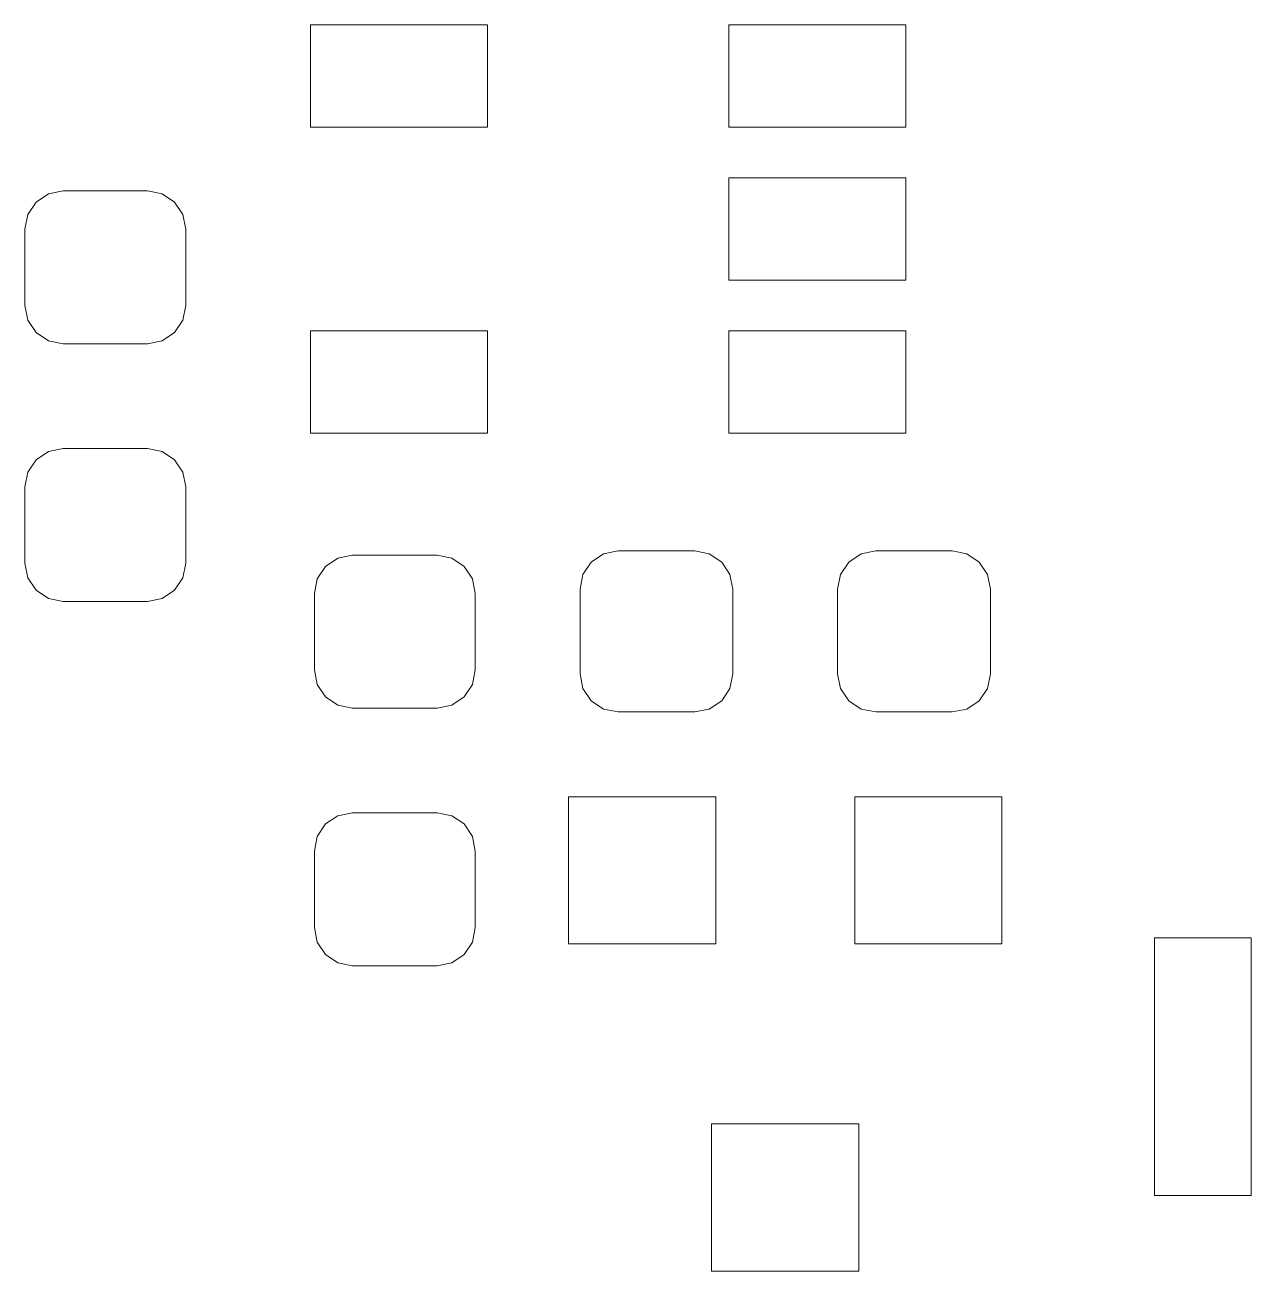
# Model space of a CAD drawing. Header units: millimetres. Extents: x -38 to 35, y -96 to 126.
# Drawn here: x -32.85 to -25.24, y 107.72 to 115.46 of the extents above; entities that cross this region are included whole.
import ezdxf

# ---------------------------------------------------------------- set-up
doc = ezdxf.new("R2010")
doc.units = ezdxf.units.MM
doc.header["$MEASUREMENT"] = 0
doc.layers.add('Layer 1', color=7, linetype='Continuous')

msp = doc.modelspace()

# ---------------------------------------------------------------- linework, layer by layer
at = {"layer": 'Layer 1', "color": 250, "lineweight": 9}
for points in [[(-31.0807, 114.8265), (-31.0807, 114.8265), (-29.9807, 114.8265), (-29.9807, 114.8265), (-29.9807, 114.8265), (-29.9807, 114.8265), (-29.9807, 115.4615), (-29.9807, 115.4615), (-29.9807, 115.4615), (-29.9807, 115.4615), (-31.0807, 115.4615), (-31.0807, 115.4615), (-31.0807, 115.4615), (-31.0807, 115.4615), (-31.0807, 114.8265), (-31.0807, 114.8265)], [(-28.4807, 114.8265), (-28.4807, 114.8265), (-27.3807, 114.8265), (-27.3807, 114.8265), (-27.3807, 114.8265), (-27.3807, 114.8265), (-27.3807, 115.4615), (-27.3807, 115.4615), (-27.3807, 115.4615), (-27.3807, 115.4615), (-28.4807, 115.4615), (-28.4807, 115.4615), (-28.4807, 115.4615), (-28.4807, 115.4615), (-28.4807, 114.8265), (-28.4807, 114.8265)], [(-28.4807, 113.8765), (-28.4807, 113.8765), (-27.3807, 113.8765), (-27.3807, 113.8765), (-27.3807, 113.8765), (-27.3807, 113.8765), (-27.3807, 114.5115), (-27.3807, 114.5115), (-27.3807, 114.5115), (-27.3807, 114.5115), (-28.4807, 114.5115), (-28.4807, 114.5115), (-28.4807, 114.5115), (-28.4807, 114.5115), (-28.4807, 113.8765), (-28.4807, 113.8765)], [(-31.0807, 112.9265), (-31.0807, 112.9265), (-29.9807, 112.9265), (-29.9807, 112.9265), (-29.9807, 112.9265), (-29.9807, 112.9265), (-29.9807, 113.5615), (-29.9807, 113.5615), (-29.9807, 113.5615), (-29.9807, 113.5615), (-31.0807, 113.5615), (-31.0807, 113.5615), (-31.0807, 113.5615), (-31.0807, 113.5615), (-31.0807, 112.9265), (-31.0807, 112.9265)], [(-28.4807, 112.9265), (-28.4807, 112.9265), (-27.3807, 112.9265), (-27.3807, 112.9265), (-27.3807, 112.9265), (-27.3807, 112.9265), (-27.3807, 113.5615), (-27.3807, 113.5615), (-27.3807, 113.5615), (-27.3807, 113.5615), (-28.4807, 113.5615), (-28.4807, 113.5615), (-28.4807, 113.5615), (-28.4807, 113.5615), (-28.4807, 112.9265), (-28.4807, 112.9265)], [(-25.2353, 108.1905), (-25.2353, 108.1905), (-25.2353, 109.7905), (-25.2353, 109.7905), (-25.2353, 109.7905), (-25.2353, 109.7905), (-25.8353, 109.7905), (-25.8353, 109.7905), (-25.8353, 109.7905), (-25.8353, 109.7905), (-25.8353, 108.1905), (-25.8353, 108.1905), (-25.8353, 108.1905), (-25.8353, 108.1905), (-25.2353, 108.1905), (-25.2353, 108.1905)]]:
    msp.add_open_spline(points, degree=3, knots=[0, 0, 0, 0, 0.2, 0.2, 0.2, 0.2, 0.4, 0.4, 0.4, 0.4, 0.6, 0.6, 0.6, 0.6, 1, 1, 1, 1], dxfattribs=at)
at = {"layer": 'Layer 1', "lineweight": 9}
for points, knots in [([(-32.0923, 113.4803), (-32.0923, 113.4803), (-32.0014, 113.4984), (-32.0014, 113.4984), (-32.0014, 113.4984), (-32.0014, 113.4984), (-31.9244, 113.5499), (-31.9244, 113.5499), (-31.9244, 113.5499), (-31.9244, 113.5499), (-31.8729, 113.6269), (-31.8729, 113.6269), (-31.8729, 113.6269), (-31.8729, 113.6269), (-31.8548, 113.7178), (-31.8548, 113.7178), (-31.8548, 113.7178), (-31.8548, 113.7178), (-31.8548, 114.1928), (-31.8548, 114.1928), (-31.8548, 114.1928), (-31.8548, 114.1928), (-31.8729, 114.2837), (-31.8729, 114.2837), (-31.8729, 114.2837), (-31.8729, 114.2837), (-31.9244, 114.3607), (-31.9244, 114.3607), (-31.9244, 114.3607), (-31.9244, 114.3607), (-32.0014, 114.4122), (-32.0014, 114.4122), (-32.0014, 114.4122), (-32.0014, 114.4122), (-32.0923, 114.4303), (-32.0923, 114.4303), (-32.0923, 114.4303), (-32.0923, 114.4303), (-32.6173, 114.4303), (-32.6173, 114.4303), (-32.6173, 114.4303), (-32.6173, 114.4303), (-32.7082, 114.4122), (-32.7082, 114.4122), (-32.7082, 114.4122), (-32.7082, 114.4122), (-32.7852, 114.3607), (-32.7852, 114.3607), (-32.7852, 114.3607), (-32.7852, 114.3607), (-32.8367, 114.2837), (-32.8367, 114.2837), (-32.8367, 114.2837), (-32.8367, 114.2837), (-32.8548, 114.1928), (-32.8548, 114.1928), (-32.8548, 114.1928), (-32.8548, 114.1928), (-32.8548, 113.7178), (-32.8548, 113.7178), (-32.8548, 113.7178), (-32.8548, 113.7178), (-32.8367, 113.6269), (-32.8367, 113.6269), (-32.8367, 113.6269), (-32.8367, 113.6269), (-32.7852, 113.5499), (-32.7852, 113.5499), (-32.7852, 113.5499), (-32.7852, 113.5499), (-32.7082, 113.4984), (-32.7082, 113.4984), (-32.7082, 113.4984), (-32.7082, 113.4984), (-32.6173, 113.4803), (-32.6173, 113.4803), (-32.6173, 113.4803), (-32.6173, 113.4803), (-32.0923, 113.4803), (-32.0923, 113.4803)], [0, 0, 0, 0, 0.047619, 0.047619, 0.047619, 0.047619, 0.095238, 0.095238, 0.095238, 0.095238, 0.142857, 0.142857, 0.142857, 0.142857, 0.190476, 0.190476, 0.190476, 0.190476, 0.238095, 0.238095, 0.238095, 0.238095, 0.285714, 0.285714, 0.285714, 0.285714, 0.333333, 0.333333, 0.333333, 0.333333, 0.380952, 0.380952, 0.380952, 0.380952, 0.428571, 0.428571, 0.428571, 0.428571, 0.47619, 0.47619, 0.47619, 0.47619, 0.52381, 0.52381, 0.52381, 0.52381, 0.571429, 0.571429, 0.571429, 0.571429, 0.619048, 0.619048, 0.619048, 0.619048, 0.666667, 0.666667, 0.666667, 0.666667, 0.714286, 0.714286, 0.714286, 0.714286, 0.761905, 0.761905, 0.761905, 0.761905, 0.809524, 0.809524, 0.809524, 0.809524, 0.857143, 0.857143, 0.857143, 0.857143, 0.904762, 0.904762, 0.904762, 0.904762, 1, 1, 1, 1]), ([(-32.0923, 111.8803), (-32.0923, 111.8803), (-32.0014, 111.8984), (-32.0014, 111.8984), (-32.0014, 111.8984), (-32.0014, 111.8984), (-31.9244, 111.9499), (-31.9244, 111.9499), (-31.9244, 111.9499), (-31.9244, 111.9499), (-31.8729, 112.0269), (-31.8729, 112.0269), (-31.8729, 112.0269), (-31.8729, 112.0269), (-31.8548, 112.1178), (-31.8548, 112.1178), (-31.8548, 112.1178), (-31.8548, 112.1178), (-31.8548, 112.5928), (-31.8548, 112.5928), (-31.8548, 112.5928), (-31.8548, 112.5928), (-31.8729, 112.6837), (-31.8729, 112.6837), (-31.8729, 112.6837), (-31.8729, 112.6837), (-31.9244, 112.7607), (-31.9244, 112.7607), (-31.9244, 112.7607), (-31.9244, 112.7607), (-32.0014, 112.8122), (-32.0014, 112.8122), (-32.0014, 112.8122), (-32.0014, 112.8122), (-32.0923, 112.8303), (-32.0923, 112.8303), (-32.0923, 112.8303), (-32.0923, 112.8303), (-32.6173, 112.8303), (-32.6173, 112.8303), (-32.6173, 112.8303), (-32.6173, 112.8303), (-32.7082, 112.8122), (-32.7082, 112.8122), (-32.7082, 112.8122), (-32.7082, 112.8122), (-32.7852, 112.7607), (-32.7852, 112.7607), (-32.7852, 112.7607), (-32.7852, 112.7607), (-32.8367, 112.6837), (-32.8367, 112.6837), (-32.8367, 112.6837), (-32.8367, 112.6837), (-32.8548, 112.5928), (-32.8548, 112.5928), (-32.8548, 112.5928), (-32.8548, 112.5928), (-32.8548, 112.1178), (-32.8548, 112.1178), (-32.8548, 112.1178), (-32.8548, 112.1178), (-32.8367, 112.0269), (-32.8367, 112.0269), (-32.8367, 112.0269), (-32.8367, 112.0269), (-32.7852, 111.9499), (-32.7852, 111.9499), (-32.7852, 111.9499), (-32.7852, 111.9499), (-32.7082, 111.8984), (-32.7082, 111.8984), (-32.7082, 111.8984), (-32.7082, 111.8984), (-32.6173, 111.8803), (-32.6173, 111.8803), (-32.6173, 111.8803), (-32.6173, 111.8803), (-32.0923, 111.8803), (-32.0923, 111.8803)], [0, 0, 0, 0, 0.047619, 0.047619, 0.047619, 0.047619, 0.095238, 0.095238, 0.095238, 0.095238, 0.142857, 0.142857, 0.142857, 0.142857, 0.190476, 0.190476, 0.190476, 0.190476, 0.238095, 0.238095, 0.238095, 0.238095, 0.285714, 0.285714, 0.285714, 0.285714, 0.333333, 0.333333, 0.333333, 0.333333, 0.380952, 0.380952, 0.380952, 0.380952, 0.428571, 0.428571, 0.428571, 0.428571, 0.47619, 0.47619, 0.47619, 0.47619, 0.52381, 0.52381, 0.52381, 0.52381, 0.571429, 0.571429, 0.571429, 0.571429, 0.619048, 0.619048, 0.619048, 0.619048, 0.666667, 0.666667, 0.666667, 0.666667, 0.714286, 0.714286, 0.714286, 0.714286, 0.761905, 0.761905, 0.761905, 0.761905, 0.809524, 0.809524, 0.809524, 0.809524, 0.857143, 0.857143, 0.857143, 0.857143, 0.904762, 0.904762, 0.904762, 0.904762, 1, 1, 1, 1]), ([(-30.8188, 112.1676), (-30.8188, 112.1676), (-30.9097, 112.1495), (-30.9097, 112.1495), (-30.9097, 112.1495), (-30.9097, 112.1495), (-30.9867, 112.098), (-30.9867, 112.098), (-30.9867, 112.098), (-30.9867, 112.098), (-31.0382, 112.021), (-31.0382, 112.021), (-31.0382, 112.021), (-31.0382, 112.021), (-31.0563, 111.9301), (-31.0563, 111.9301), (-31.0563, 111.9301), (-31.0563, 111.9301), (-31.0563, 111.4551), (-31.0563, 111.4551), (-31.0563, 111.4551), (-31.0563, 111.4551), (-31.0382, 111.3642), (-31.0382, 111.3642), (-31.0382, 111.3642), (-31.0382, 111.3642), (-30.9867, 111.2872), (-30.9867, 111.2872), (-30.9867, 111.2872), (-30.9867, 111.2872), (-30.9097, 111.2357), (-30.9097, 111.2357), (-30.9097, 111.2357), (-30.9097, 111.2357), (-30.8188, 111.2176), (-30.8188, 111.2176), (-30.8188, 111.2176), (-30.8188, 111.2176), (-30.2938, 111.2176), (-30.2938, 111.2176), (-30.2938, 111.2176), (-30.2938, 111.2176), (-30.2029, 111.2357), (-30.2029, 111.2357), (-30.2029, 111.2357), (-30.2029, 111.2357), (-30.1259, 111.2872), (-30.1259, 111.2872), (-30.1259, 111.2872), (-30.1259, 111.2872), (-30.0744, 111.3642), (-30.0744, 111.3642), (-30.0744, 111.3642), (-30.0744, 111.3642), (-30.0563, 111.4551), (-30.0563, 111.4551), (-30.0563, 111.4551), (-30.0563, 111.4551), (-30.0563, 111.9301), (-30.0563, 111.9301), (-30.0563, 111.9301), (-30.0563, 111.9301), (-30.0744, 112.021), (-30.0744, 112.021), (-30.0744, 112.021), (-30.0744, 112.021), (-30.1259, 112.098), (-30.1259, 112.098), (-30.1259, 112.098), (-30.1259, 112.098), (-30.2029, 112.1495), (-30.2029, 112.1495), (-30.2029, 112.1495), (-30.2029, 112.1495), (-30.2938, 112.1676), (-30.2938, 112.1676), (-30.2938, 112.1676), (-30.2938, 112.1676), (-30.8188, 112.1676), (-30.8188, 112.1676)], [0, 0, 0, 0, 0.047619, 0.047619, 0.047619, 0.047619, 0.095238, 0.095238, 0.095238, 0.095238, 0.142857, 0.142857, 0.142857, 0.142857, 0.190476, 0.190476, 0.190476, 0.190476, 0.238095, 0.238095, 0.238095, 0.238095, 0.285714, 0.285714, 0.285714, 0.285714, 0.333333, 0.333333, 0.333333, 0.333333, 0.380952, 0.380952, 0.380952, 0.380952, 0.428571, 0.428571, 0.428571, 0.428571, 0.47619, 0.47619, 0.47619, 0.47619, 0.52381, 0.52381, 0.52381, 0.52381, 0.571429, 0.571429, 0.571429, 0.571429, 0.619048, 0.619048, 0.619048, 0.619048, 0.666667, 0.666667, 0.666667, 0.666667, 0.714286, 0.714286, 0.714286, 0.714286, 0.761905, 0.761905, 0.761905, 0.761905, 0.809524, 0.809524, 0.809524, 0.809524, 0.857143, 0.857143, 0.857143, 0.857143, 0.904762, 0.904762, 0.904762, 0.904762, 1, 1, 1, 1]), ([(-29.4053, 111.4315), (-29.4053, 111.4315), (-29.3872, 111.3406), (-29.3872, 111.3406), (-29.3872, 111.3406), (-29.3872, 111.3406), (-29.3357, 111.2636), (-29.3357, 111.2636), (-29.3357, 111.2636), (-29.3357, 111.2636), (-29.2587, 111.2121), (-29.2587, 111.2121), (-29.2587, 111.2121), (-29.2587, 111.2121), (-29.1678, 111.194), (-29.1678, 111.194), (-29.1678, 111.194), (-29.1678, 111.194), (-28.6928, 111.194), (-28.6928, 111.194), (-28.6928, 111.194), (-28.6928, 111.194), (-28.6019, 111.2121), (-28.6019, 111.2121), (-28.6019, 111.2121), (-28.6019, 111.2121), (-28.5249, 111.2636), (-28.5249, 111.2636), (-28.5249, 111.2636), (-28.5249, 111.2636), (-28.4734, 111.3406), (-28.4734, 111.3406), (-28.4734, 111.3406), (-28.4734, 111.3406), (-28.4553, 111.4315), (-28.4553, 111.4315), (-28.4553, 111.4315), (-28.4553, 111.4315), (-28.4553, 111.9565), (-28.4553, 111.9565), (-28.4553, 111.9565), (-28.4553, 111.9565), (-28.4734, 112.0474), (-28.4734, 112.0474), (-28.4734, 112.0474), (-28.4734, 112.0474), (-28.5249, 112.1244), (-28.5249, 112.1244), (-28.5249, 112.1244), (-28.5249, 112.1244), (-28.6019, 112.1759), (-28.6019, 112.1759), (-28.6019, 112.1759), (-28.6019, 112.1759), (-28.6928, 112.194), (-28.6928, 112.194), (-28.6928, 112.194), (-28.6928, 112.194), (-29.1678, 112.194), (-29.1678, 112.194), (-29.1678, 112.194), (-29.1678, 112.194), (-29.2587, 112.1759), (-29.2587, 112.1759), (-29.2587, 112.1759), (-29.2587, 112.1759), (-29.3357, 112.1244), (-29.3357, 112.1244), (-29.3357, 112.1244), (-29.3357, 112.1244), (-29.3872, 112.0474), (-29.3872, 112.0474), (-29.3872, 112.0474), (-29.3872, 112.0474), (-29.4053, 111.9565), (-29.4053, 111.9565), (-29.4053, 111.9565), (-29.4053, 111.9565), (-29.4053, 111.4315), (-29.4053, 111.4315)], [0, 0, 0, 0, 0.047619, 0.047619, 0.047619, 0.047619, 0.095238, 0.095238, 0.095238, 0.095238, 0.142857, 0.142857, 0.142857, 0.142857, 0.190476, 0.190476, 0.190476, 0.190476, 0.238095, 0.238095, 0.238095, 0.238095, 0.285714, 0.285714, 0.285714, 0.285714, 0.333333, 0.333333, 0.333333, 0.333333, 0.380952, 0.380952, 0.380952, 0.380952, 0.428571, 0.428571, 0.428571, 0.428571, 0.47619, 0.47619, 0.47619, 0.47619, 0.52381, 0.52381, 0.52381, 0.52381, 0.571429, 0.571429, 0.571429, 0.571429, 0.619048, 0.619048, 0.619048, 0.619048, 0.666667, 0.666667, 0.666667, 0.666667, 0.714286, 0.714286, 0.714286, 0.714286, 0.761905, 0.761905, 0.761905, 0.761905, 0.809524, 0.809524, 0.809524, 0.809524, 0.857143, 0.857143, 0.857143, 0.857143, 0.904762, 0.904762, 0.904762, 0.904762, 1, 1, 1, 1]), ([(-27.8053, 111.4315), (-27.8053, 111.4315), (-27.7872, 111.3406), (-27.7872, 111.3406), (-27.7872, 111.3406), (-27.7872, 111.3406), (-27.7357, 111.2636), (-27.7357, 111.2636), (-27.7357, 111.2636), (-27.7357, 111.2636), (-27.6587, 111.2121), (-27.6587, 111.2121), (-27.6587, 111.2121), (-27.6587, 111.2121), (-27.5678, 111.194), (-27.5678, 111.194), (-27.5678, 111.194), (-27.5678, 111.194), (-27.0928, 111.194), (-27.0928, 111.194), (-27.0928, 111.194), (-27.0928, 111.194), (-27.0019, 111.2121), (-27.0019, 111.2121), (-27.0019, 111.2121), (-27.0019, 111.2121), (-26.9249, 111.2636), (-26.9249, 111.2636), (-26.9249, 111.2636), (-26.9249, 111.2636), (-26.8734, 111.3406), (-26.8734, 111.3406), (-26.8734, 111.3406), (-26.8734, 111.3406), (-26.8553, 111.4315), (-26.8553, 111.4315), (-26.8553, 111.4315), (-26.8553, 111.4315), (-26.8553, 111.9565), (-26.8553, 111.9565), (-26.8553, 111.9565), (-26.8553, 111.9565), (-26.8734, 112.0474), (-26.8734, 112.0474), (-26.8734, 112.0474), (-26.8734, 112.0474), (-26.9249, 112.1244), (-26.9249, 112.1244), (-26.9249, 112.1244), (-26.9249, 112.1244), (-27.0019, 112.1759), (-27.0019, 112.1759), (-27.0019, 112.1759), (-27.0019, 112.1759), (-27.0928, 112.194), (-27.0928, 112.194), (-27.0928, 112.194), (-27.0928, 112.194), (-27.5678, 112.194), (-27.5678, 112.194), (-27.5678, 112.194), (-27.5678, 112.194), (-27.6587, 112.1759), (-27.6587, 112.1759), (-27.6587, 112.1759), (-27.6587, 112.1759), (-27.7357, 112.1244), (-27.7357, 112.1244), (-27.7357, 112.1244), (-27.7357, 112.1244), (-27.7872, 112.0474), (-27.7872, 112.0474), (-27.7872, 112.0474), (-27.7872, 112.0474), (-27.8053, 111.9565), (-27.8053, 111.9565), (-27.8053, 111.9565), (-27.8053, 111.9565), (-27.8053, 111.4315), (-27.8053, 111.4315)], [0, 0, 0, 0, 0.047619, 0.047619, 0.047619, 0.047619, 0.095238, 0.095238, 0.095238, 0.095238, 0.142857, 0.142857, 0.142857, 0.142857, 0.190476, 0.190476, 0.190476, 0.190476, 0.238095, 0.238095, 0.238095, 0.238095, 0.285714, 0.285714, 0.285714, 0.285714, 0.333333, 0.333333, 0.333333, 0.333333, 0.380952, 0.380952, 0.380952, 0.380952, 0.428571, 0.428571, 0.428571, 0.428571, 0.47619, 0.47619, 0.47619, 0.47619, 0.52381, 0.52381, 0.52381, 0.52381, 0.571429, 0.571429, 0.571429, 0.571429, 0.619048, 0.619048, 0.619048, 0.619048, 0.666667, 0.666667, 0.666667, 0.666667, 0.714286, 0.714286, 0.714286, 0.714286, 0.761905, 0.761905, 0.761905, 0.761905, 0.809524, 0.809524, 0.809524, 0.809524, 0.857143, 0.857143, 0.857143, 0.857143, 0.904762, 0.904762, 0.904762, 0.904762, 1, 1, 1, 1]), ([(-29.4765, 110.6672), (-29.4765, 110.6672), (-29.4765, 109.7528), (-29.4765, 109.7528), (-29.4765, 109.7528), (-29.4765, 109.7528), (-28.5621, 109.7528), (-28.5621, 109.7528), (-28.5621, 109.7528), (-28.5621, 109.7528), (-28.5621, 110.6672), (-28.5621, 110.6672), (-28.5621, 110.6672), (-28.5621, 110.6672), (-29.4765, 110.6672), (-29.4765, 110.6672)], [0, 0, 0, 0, 0.2, 0.2, 0.2, 0.2, 0.4, 0.4, 0.4, 0.4, 0.6, 0.6, 0.6, 0.6, 1, 1, 1, 1]), ([(-27.6985, 110.6672), (-27.6985, 110.6672), (-27.6985, 109.7528), (-27.6985, 109.7528), (-27.6985, 109.7528), (-27.6985, 109.7528), (-26.7841, 109.7528), (-26.7841, 109.7528), (-26.7841, 109.7528), (-26.7841, 109.7528), (-26.7841, 110.6672), (-26.7841, 110.6672), (-26.7841, 110.6672), (-26.7841, 110.6672), (-27.6985, 110.6672), (-27.6985, 110.6672)], [0, 0, 0, 0, 0.2, 0.2, 0.2, 0.2, 0.4, 0.4, 0.4, 0.4, 0.6, 0.6, 0.6, 0.6, 1, 1, 1, 1]), ([(-30.8188, 110.5676), (-30.8188, 110.5676), (-30.9097, 110.5495), (-30.9097, 110.5495), (-30.9097, 110.5495), (-30.9097, 110.5495), (-30.9867, 110.498), (-30.9867, 110.498), (-30.9867, 110.498), (-30.9867, 110.498), (-31.0382, 110.421), (-31.0382, 110.421), (-31.0382, 110.421), (-31.0382, 110.421), (-31.0563, 110.3301), (-31.0563, 110.3301), (-31.0563, 110.3301), (-31.0563, 110.3301), (-31.0563, 109.8551), (-31.0563, 109.8551), (-31.0563, 109.8551), (-31.0563, 109.8551), (-31.0382, 109.7642), (-31.0382, 109.7642), (-31.0382, 109.7642), (-31.0382, 109.7642), (-30.9867, 109.6872), (-30.9867, 109.6872), (-30.9867, 109.6872), (-30.9867, 109.6872), (-30.9097, 109.6357), (-30.9097, 109.6357), (-30.9097, 109.6357), (-30.9097, 109.6357), (-30.8188, 109.6176), (-30.8188, 109.6176), (-30.8188, 109.6176), (-30.8188, 109.6176), (-30.2938, 109.6176), (-30.2938, 109.6176), (-30.2938, 109.6176), (-30.2938, 109.6176), (-30.2029, 109.6357), (-30.2029, 109.6357), (-30.2029, 109.6357), (-30.2029, 109.6357), (-30.1259, 109.6872), (-30.1259, 109.6872), (-30.1259, 109.6872), (-30.1259, 109.6872), (-30.0744, 109.7642), (-30.0744, 109.7642), (-30.0744, 109.7642), (-30.0744, 109.7642), (-30.0563, 109.8551), (-30.0563, 109.8551), (-30.0563, 109.8551), (-30.0563, 109.8551), (-30.0563, 110.3301), (-30.0563, 110.3301), (-30.0563, 110.3301), (-30.0563, 110.3301), (-30.0744, 110.421), (-30.0744, 110.421), (-30.0744, 110.421), (-30.0744, 110.421), (-30.1259, 110.498), (-30.1259, 110.498), (-30.1259, 110.498), (-30.1259, 110.498), (-30.2029, 110.5495), (-30.2029, 110.5495), (-30.2029, 110.5495), (-30.2029, 110.5495), (-30.2938, 110.5676), (-30.2938, 110.5676), (-30.2938, 110.5676), (-30.2938, 110.5676), (-30.8188, 110.5676), (-30.8188, 110.5676)], [0, 0, 0, 0, 0.047619, 0.047619, 0.047619, 0.047619, 0.095238, 0.095238, 0.095238, 0.095238, 0.142857, 0.142857, 0.142857, 0.142857, 0.190476, 0.190476, 0.190476, 0.190476, 0.238095, 0.238095, 0.238095, 0.238095, 0.285714, 0.285714, 0.285714, 0.285714, 0.333333, 0.333333, 0.333333, 0.333333, 0.380952, 0.380952, 0.380952, 0.380952, 0.428571, 0.428571, 0.428571, 0.428571, 0.47619, 0.47619, 0.47619, 0.47619, 0.52381, 0.52381, 0.52381, 0.52381, 0.571429, 0.571429, 0.571429, 0.571429, 0.619048, 0.619048, 0.619048, 0.619048, 0.666667, 0.666667, 0.666667, 0.666667, 0.714286, 0.714286, 0.714286, 0.714286, 0.761905, 0.761905, 0.761905, 0.761905, 0.809524, 0.809524, 0.809524, 0.809524, 0.857143, 0.857143, 0.857143, 0.857143, 0.904762, 0.904762, 0.904762, 0.904762, 1, 1, 1, 1]), ([(-28.5875, 108.6352), (-28.5875, 108.6352), (-28.5875, 107.7208), (-28.5875, 107.7208), (-28.5875, 107.7208), (-28.5875, 107.7208), (-27.6731, 107.7208), (-27.6731, 107.7208), (-27.6731, 107.7208), (-27.6731, 107.7208), (-27.6731, 108.6352), (-27.6731, 108.6352), (-27.6731, 108.6352), (-27.6731, 108.6352), (-28.5875, 108.6352), (-28.5875, 108.6352)], [0, 0, 0, 0, 0.2, 0.2, 0.2, 0.2, 0.4, 0.4, 0.4, 0.4, 0.6, 0.6, 0.6, 0.6, 1, 1, 1, 1])]:
    msp.add_open_spline(points, degree=3, knots=knots, dxfattribs=at)

doc.saveas('drawing.dxf')
